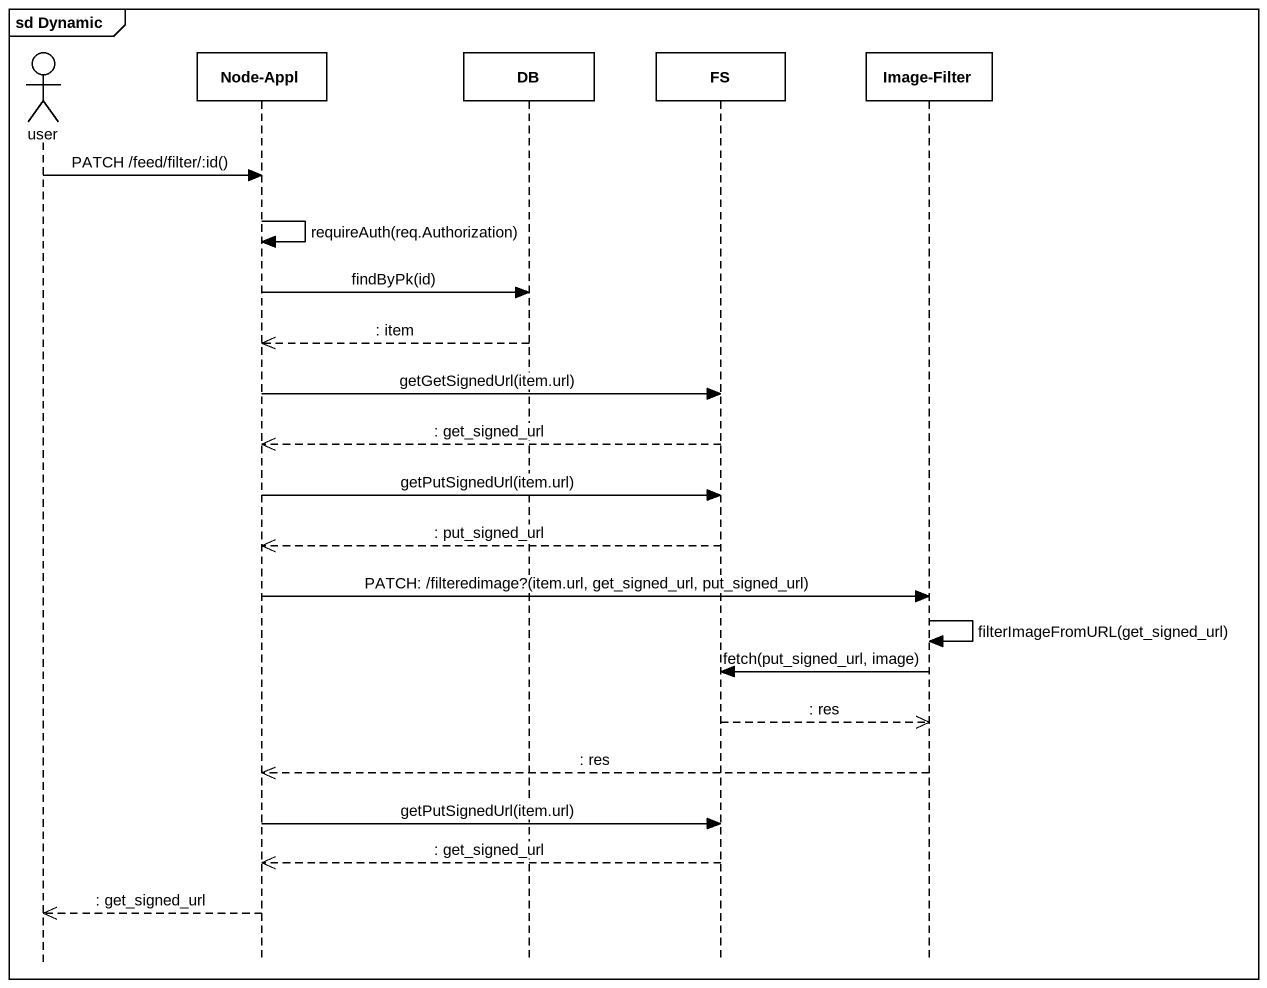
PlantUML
@startuml
mainframe sd Dynamic
hide footbox
actor user
participant "Node-Appl" as Node_Appl
participant DB
participant FS
participant "Image-Filter" as Image_Filter

user -> Node_Appl : PATCH /feed/filter/:id()
Node_Appl -> Node_Appl : requireAuth(req.Authorization)
Node_Appl -> DB : findByPk(id)
DB -->> Node_Appl : : item
Node_Appl -> FS : getGetSignedUrl(item.url)
FS -->> Node_Appl : : get_signed_url
Node_Appl -> FS : getPutSignedUrl(item.url)
FS -->> Node_Appl : : put_signed_url
Node_Appl -> Image_Filter : PATCH: /filteredimage?(item.url, get_signed_url, put_signed_url)
Image_Filter -> Image_Filter : filterImageFromURL(get_signed_url)
Image_Filter -> FS : fetch(put_signed_url, image)
FS -->> Image_Filter : : res
Image_Filter -->> Node_Appl : : res
Node_Appl -> FS : getPutSignedUrl(item.url)
FS -->> Node_Appl : : get_signed_url
Node_Appl -->> user : : get_signed_url
@enduml
